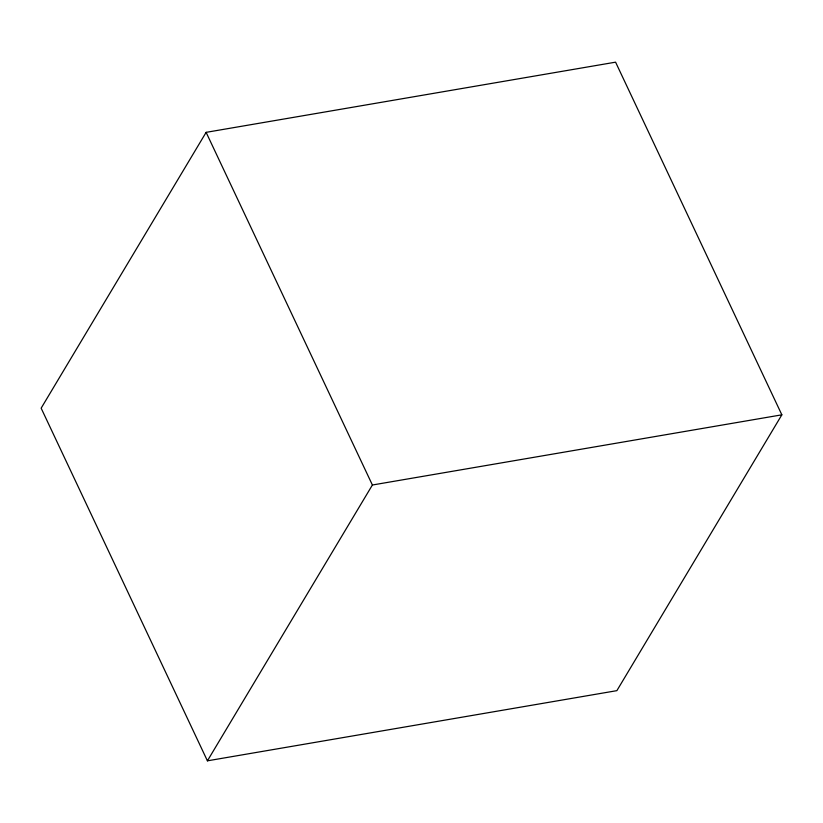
<?xml version="1.0" encoding="UTF-8"?>
<svg xmlns="http://www.w3.org/2000/svg" width="823" height="823" viewBox="0 0 823 823"><rect width="100%" height="100%" fill="white"/><g stroke="black" fill="none" stroke-linecap="round" stroke-linejoin="round"><path stroke-width="1.23" d="M206.12 132.349L41.15 408.177L207.417 760.833L616.88 690.651L781.85 414.823L615.583 62.167L206.12 132.349L372.397 485.004L207.417 760.833M372.397 485.004L781.85 414.823"/></g></svg>
